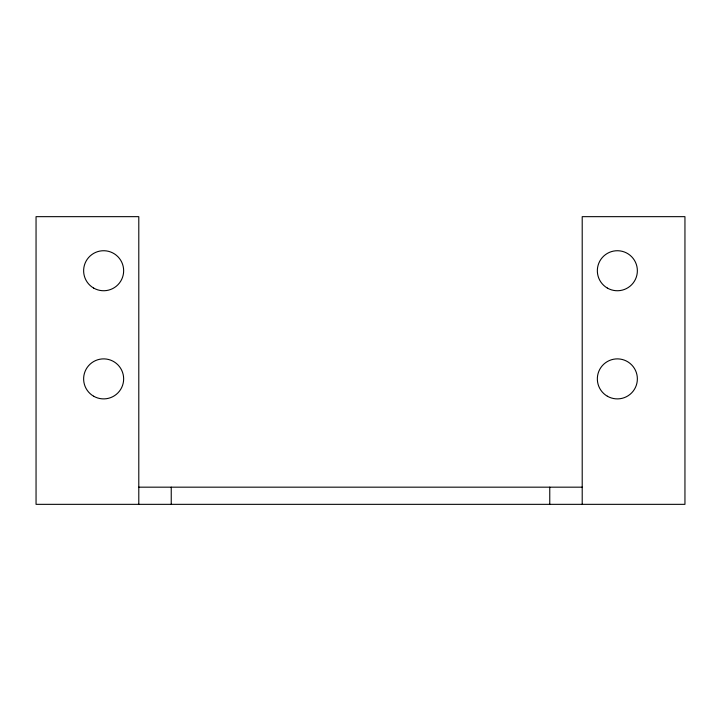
<?xml version="1.0" encoding="UTF-8"?>
<svg xmlns="http://www.w3.org/2000/svg" width="721" height="721" viewBox="0 0 721 721"><rect width="100%" height="100%" fill="white"/><g stroke="black" fill="none" stroke-linecap="round" stroke-linejoin="round"><path stroke-width="1.08" d="M138.792 487.171L582.207 487.171M582.207 504.34L582.207 216.661L684.95 216.661L684.95 504.34L36.05 504.34L36.05 216.661L138.792 216.661L138.792 504.34M549.763 487.171L549.763 504.34M171.238 487.171L171.238 504.34M93.64 288.067A20.008 20.008 0 0 0 123.651 270.736A20.008 20.008 0 0 0 93.64 253.404A20.008 20.008 0 0 0 93.64 288.067M93.64 396.217A20.008 20.008 0 0 0 123.651 378.885A20.008 20.008 0 0 0 93.64 361.554A20.008 20.008 0 0 0 93.64 396.217M607.352 288.067A20.008 20.008 0 0 0 637.364 270.736A20.008 20.008 0 0 0 607.352 253.404A20.008 20.008 0 0 0 607.352 288.067M607.352 396.217A20.008 20.008 0 0 0 637.364 378.885A20.008 20.008 0 0 0 607.352 361.554A20.008 20.008 0 0 0 607.352 396.217"/></g></svg>
